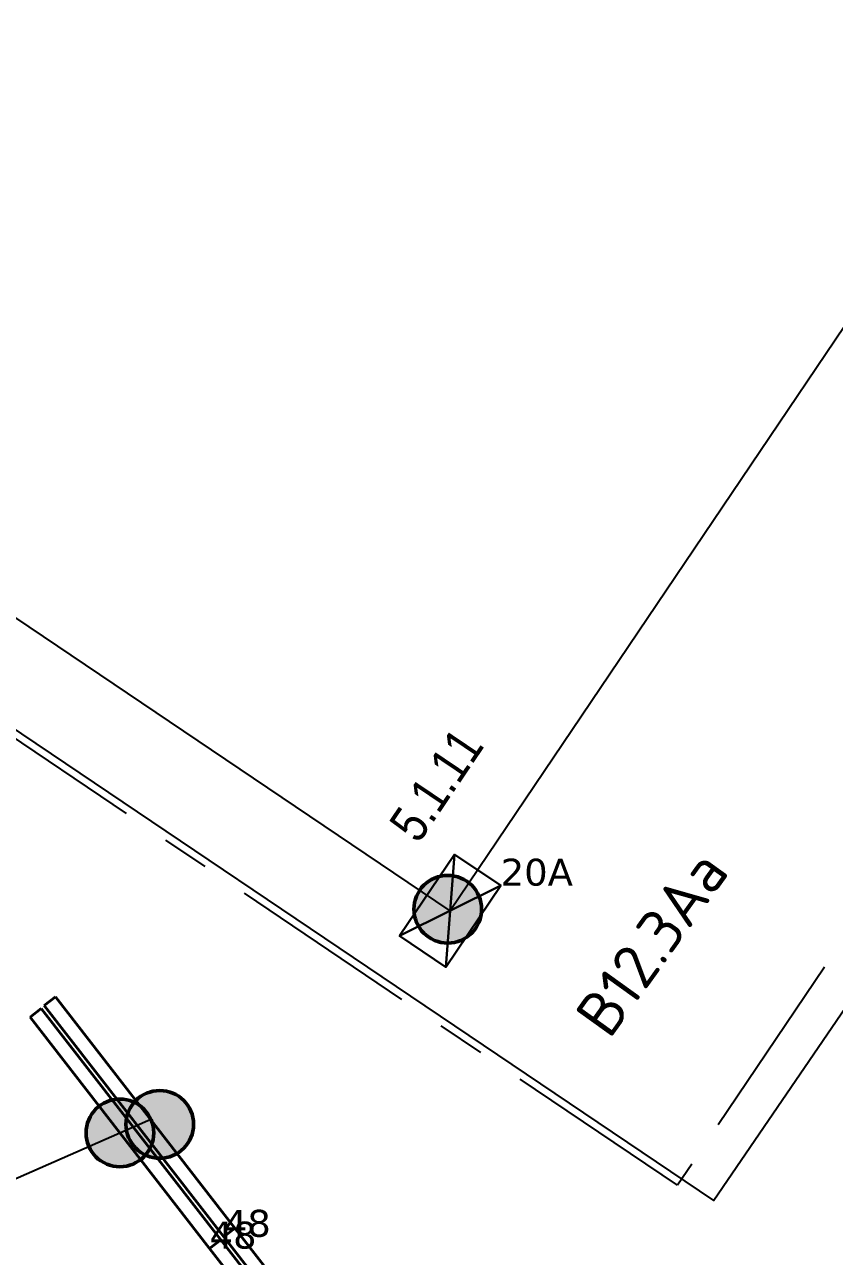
# Model space of a CAD drawing. Header units: millimetres. Extents: x -243740 to 150609, y -473655 to -165121.
# Drawn here: x 44831 to 50245, y -326187 to -317951 of the extents above; entities that cross this region are included whole.
import ezdxf
from ezdxf.enums import TextEntityAlignment as Align

# ---------------------------------------------------------------- set-up
doc = ezdxf.new("R2010")
doc.units = ezdxf.units.MM
doc.linetypes.add('Линия сетки', pattern=[22.225, 12.7, -3.175, 3.175, -3.175])
doc.layers.add('_Гр.ЩД-1C.10.4.I8.7', color=6, linetype='Continuous')
doc.layers.add('_Гр.ЩД-1В.5.3.I4.1', color=6, linetype='Continuous')
for name, color, linetype, lineweight in [('_освещение_dali', 3, 'Continuous', 50), ('DALLI', 6, 'TRAY', 30), ('DLX_FL1_LUM 222', 5, 'Continuous', 40), ('Аварийное_овещение', 1, 'Continuous', 30), ('Светильники аварийные', 1, 'Continuous', 40)]:
    doc.layers.add(name, color=color, linetype=linetype, lineweight=lineweight)
doc.styles.add('ELine', font='txt.shx')
doc.styles.add('ISOCPEUR_1', font='isocpeur.ttf', dxfattribs={"height": 200})
doc.styles.get("Standard").update_dxf_attribs({"font": 'ARIALN.TTF'})
doc.styles.add('TableTextStyle', font='')
doc.styles.get('TableTextStyle').set_extended_font_data('VERDANA.TTF')
doc.linetypes.add('TRAY', pattern='A,12.119257,["_",ELine,S=4.5,R=90,X=0,Y=-1.555839],0.750382,["_",ELine,S=4.5,R=0,X=0,Y=-0.805849],1.314849,["_",ELine,S=4.5,R=0,X=0,Y=-0.805849],2.250029,["_",ELine,S=4.5,R=90,X=0,Y=-1.555839],13.565483', length=30)
doc.linetypes.add('Truba', pattern='A,3e-05,[4,MSH_7,S=1,R=0,X=0,Y=0],-3.022072', length=3.022102)

# ---------------------------------------------------------------- blocks, each defined once
blk = doc.blocks.new('A$C0249faeb')
at = {"layer": 'DALLI', "color": 0, "linetype": 'Линия сетки', "lineweight": -3, "ltscale": 100}
blk.add_lwpolyline([(-77952, -31246), (-93848.7, -54813.7), (-123371.7, -34900.2), (-107475, -11332.5)], close=True, dxfattribs=at)
blk = doc.blocks.new('26494_2_0')
mesh = blk.add_polyface()
corners = [(0.186, 0.3285, -0.215), (0.186, -0.3285), (0.186, -0.3285, -0.215), (0.186, -0.3285), (0.186, 0.3285, -0.215), (0.186, 0.3285), (0.186, -0.3285, -0.215), (-0.186, -0.3285), (-0.186, -0.3285, -0.215), (-0.186, -0.3285), (0.186, -0.3285, -0.215), (0.186, -0.3285), (-0.186, -0.3285, -0.215), (-0.186, 0.3285), (-0.186, 0.3285, -0.215), (-0.186, 0.3285), (-0.186, -0.3285, -0.215), (-0.186, -0.3285), (-0.186, 0.3285, -0.215), (0.186, 0.3285), (0.186, 0.3285, -0.215), (0.186, 0.3285), (-0.186, 0.3285, -0.215), (-0.186, 0.3285), (0.186, 0.3285), (-0.186, -0.3285), (0.186, -0.3285), (-0.186, -0.3285), (0.186, 0.3285), (-0.186, 0.3285), (-0.186, 0.3285, -0.215), (0.186, -0.3285, -0.215), (-0.186, -0.3285, -0.215), (0.186, -0.3285, -0.215), (-0.186, 0.3285, -0.215), (0.186, 0.3285, -0.215)]
mesh.append_faces([[corners[k] for k in face] for face in [(0, 1, 2), (3, 4, 5), (6, 7, 8), (9, 10, 11), (12, 13, 14), (15, 16, 17), (18, 19, 20), (21, 22, 23), (24, 25, 26), (27, 28, 29), (30, 31, 32), (33, 34, 35)]])
blk = doc.blocks.new('dgdg')
at = {"layer": 'Аварийное_овещение', "lineweight": 40, "xscale": 1000, "yscale": 1000, "zscale": 1000, "rotation": 325.9999999999997}
blk.add_blockref('26494_2_0', (282316.2, 73560.8, 3150.6), dxfattribs=at)
at = {"layer": 'Светильники аварийные', "style": 'ISOCPEUR_1'}
blk.add_text('В12.3Аа', height=300, rotation=54.29719, dxfattribs=at).set_placement((283380.9, 72694.2))
blk = doc.blocks.new('A$Caabd1818')
at = {"layer": 'DLX_FL1_LUM 222'}
for points in [[(40993.1, 73012.6, 0), (41067.4, 73070.2, 0)], [(41067.4, 73070.2, 0), (40993.1, 73012.6, 0)], [(41067.4, 73070.2, 0), (40993.1, 73012.6, 0)], [(40993.1, 73012.6, 0), (41067.4, 73070.2, 0)], [(41067.4, 73070.2, 0), (42267.5, 71523.1, 0)], [(42267.5, 71523.1, 0), (41067.4, 73070.2, 0)], [(41067.4, 73070.2, 0), (41067.4, 73070.2, 0)], [(41067.4, 73070.2, 0), (41067.4, 73070.2, 0)], [(42267.5, 71523.1, 0), (41067.4, 73070.2, 0)], [(41067.4, 73070.2, 0), (42267.5, 71523.1, 0)], [(40898, 72933.8, 0), (40972.3, 72991.4, 0)], [(40972.3, 72991.4, 0), (40898, 72933.8, 0)], [(40972.3, 72991.4, 0), (40898, 72933.8, 0)], [(40898, 72933.8, 0), (40972.3, 72991.4, 0)], [(40972.3, 72991.4, 0), (42172.4, 71444.3, 0)], [(42172.4, 71444.3, 0), (40972.3, 72991.4, 0)], [(40972.3, 72991.4, 0), (40972.3, 72991.4, 0)], [(40972.3, 72991.4, 0), (40972.3, 72991.4, 0)], [(42172.4, 71444.3, 0), (40972.3, 72991.4, 0)], [(40972.3, 72991.4, 0), (42172.4, 71444.3, 0)], [(42193.2, 71465.5, 0), (40993.1, 73012.6, 0)], [(40993.1, 73012.6, 0), (40993.1, 73012.6, 0)], [(40993.1, 73012.6, 0), (42193.2, 71465.5, 0)], [(40993.1, 73012.6, 0), (40993.1, 73012.6, 0)], [(40993.1, 73012.6, 0), (42193.2, 71465.5, 0)], [(42193.2, 71465.5, 0), (40993.1, 73012.6, 0)], [(42098.1, 71386.7, 0), (40898, 72933.8, 0)], [(40898, 72933.8, 0), (40898, 72933.8, 0)], [(40898, 72933.8, 0), (42098.1, 71386.7, 0)], [(40898, 72933.8, 0), (40898, 72933.8, 0)], [(40898, 72933.8, 0), (42098.1, 71386.7, 0)], [(42098.1, 71386.7, 0), (40898, 72933.8, 0)], [(42267.5, 71523.1, 0), (42193.2, 71465.5, 0)], [(42193.2, 71465.5, 0), (42267.5, 71523.1, 0)], [(42193.2, 71465.5, 0), (42267.5, 71523.1, 0)], [(42267.5, 71523.1, 0), (42193.2, 71465.5, 0)], [(42193.2, 71465.4, 0), (42267.5, 71523, 0)], [(42267.5, 71523, 0), (42193.2, 71465.4, 0)], [(42267.5, 71523, 0), (42193.2, 71465.4, 0)], [(42193.2, 71465.4, 0), (42267.5, 71523, 0)], [(42267.5, 71523.1, 0), (42267.5, 71523.1, 0)], [(42267.5, 71523.1, 0), (42267.5, 71523.1, 0)], [(42267.5, 71523, 0), (43467.6, 69975.9, 0)], [(43467.6, 69975.9, 0), (42267.5, 71523, 0)], [(42267.5, 71523, 0), (42267.5, 71523, 0)], [(42267.5, 71523, 0), (42267.5, 71523, 0)], [(43467.6, 69975.9, 0), (42267.5, 71523, 0)], [(42267.5, 71523, 0), (43467.6, 69975.9, 0)], [(42172.4, 71444.3, 0), (42098.1, 71386.7, 0)], [(42098.1, 71386.7, 0), (42172.4, 71444.3, 0)], [(42098.1, 71386.7, 0), (42172.4, 71444.3, 0)], [(42172.4, 71444.3, 0), (42098.1, 71386.7, 0)], [(42098.2, 71386.6, 0), (42172.4, 71444.2, 0)], [(42172.4, 71444.2, 0), (42098.2, 71386.6, 0)], [(42172.4, 71444.2, 0), (42098.2, 71386.6, 0)], [(42098.2, 71386.6, 0), (42172.4, 71444.2, 0)], [(42172.4, 71444.3, 0), (42172.4, 71444.3, 0)], [(42172.4, 71444.3, 0), (42172.4, 71444.3, 0)], [(42172.4, 71444.2, 0), (43372.5, 69897.1, 0)], [(43372.5, 69897.1, 0), (42172.4, 71444.2, 0)], [(42172.4, 71444.2, 0), (42172.4, 71444.2, 0)], [(42172.4, 71444.2, 0), (42172.4, 71444.2, 0)], [(43372.5, 69897.1, 0), (42172.4, 71444.2, 0)], [(42172.4, 71444.2, 0), (43372.5, 69897.1, 0)], [(42193.2, 71465.5, 0), (42193.2, 71465.5, 0)], [(42193.2, 71465.5, 0), (42193.2, 71465.5, 0)], [(43393.3, 69918.3, 0), (42193.2, 71465.4, 0)], [(42193.2, 71465.4, 0), (42193.2, 71465.4, 0)], [(42193.2, 71465.4, 0), (43393.3, 69918.3, 0)], [(42193.2, 71465.4, 0), (42193.2, 71465.4, 0)], [(42193.2, 71465.4, 0), (43393.3, 69918.3, 0)], [(43393.3, 69918.3, 0), (42193.2, 71465.4, 0)], [(42098.1, 71386.7, 0), (42098.1, 71386.7, 0)], [(42098.1, 71386.7, 0), (42098.1, 71386.7, 0)], [(43298.3, 69839.5, 0), (42098.2, 71386.6, 0)], [(42098.2, 71386.6, 0), (42098.2, 71386.6, 0)], [(42098.2, 71386.6, 0), (43298.3, 69839.5, 0)], [(42098.2, 71386.6, 0), (42098.2, 71386.6, 0)], [(42098.2, 71386.6, 0), (43298.3, 69839.5, 0)], [(43298.3, 69839.5, 0), (42098.2, 71386.6, 0)]]:
    blk.add_polyline3d(points, dxfattribs=at)
blk = doc.blocks.new('A$Cab2378fa')
at = {"lineweight": 25}
h = blk.add_hatch(color=0, dxfattribs=at)
h.paths.add_polyline_path([(162.3, -156.8, 0.442338), (147.8, 177.8), (0, 0)])
h.paths.add_polyline_path([(-141.6, -170.3), (0, 0), (-163.2, 157.6, 0.430096)])
at = {"lineweight": 25, "true_color": 0xfff5f5}
h = blk.add_hatch(color=7, dxfattribs=at)
h.dxf.hatch_style = 1
h.paths.add_polyline_path([(0, 0), (-141.6, -170.3, 0.174923), (3, -222.4, 0.197808), (162.3, -156.8)])
h.paths.add_polyline_path([(-163.2, 157.6), (0, 0), (147.8, 177.8, 0.175398), (3, 230.2, 0.209014)])
blk.add_circle((3, 3.9), 226.3)

msp = doc.modelspace()

# ---------------------------------------------------------------- linework, layer by layer
at = {"layer": '_Гр.ЩД-1C.10.4.I8.7', "ltscale": 100}
msp.add_lwpolyline([(40103.6, -327716.8), (45467.8, -325361.6), (45675, -325270.6), (46837.2, -326772.3)], dxfattribs=at)
at = {"layer": '_Гр.ЩД-1В.5.3.I4.1', "ltscale": 100}
msp.add_lwpolyline([(110536, -307227.5), (104219.9, -302967.2), (92894, -319736.1), (63624.5, -300232.1), (47676.2, -323876.5), (41394.6, -319639.5), (54986.2, -299489.2), (48493.9, -295110.2), (34902.4, -315260.4), (28255.4, -310777), (41846.9, -290626.7), (35320.9, -286224.9), (21729.4, -306375.1)], dxfattribs=at)
at = {"layer": 'Defpoints', "color": 3, "ltscale": 100}
msp.add_lwpolyline([(20246.3, -306122.8), (36254.4, -282691.9), (65448.1, -302383.3), (49440, -325814.2)], close=True, dxfattribs=at)

# ---------------------------------------------------------------- block references
at = {"layer": '_освещение_dali', "color": 1, "ltscale": 100}
msp.add_blockref('A$Cab2378fa', (47657.3, -323869.6), dxfattribs=at)
at = {"layer": '_освещение_dali', "color": 5, "ltscale": 100}
for p in [(45731.9, -325308.4), (45464.8, -325365.5)]:
    msp.add_blockref('A$Cab2378fa', p, dxfattribs=at)
at = {"layer": 'Defpoints', "color": 3, "ltscale": 100}
msp.add_blockref('A$C0249faeb', (143045.2, -270897.9), dxfattribs=at)
at = {"layer": 'Defpoints', "linetype": 'Truba'}
msp.add_blockref('dgdg', (-234640, -397437.2), dxfattribs=at)
at = {"layer": 'Defpoints', "linetype": 'Truba', "ltscale": 100}
msp.add_blockref('A$Caabd1818', (3969.7, -397521.8), dxfattribs=at)

# ---------------------------------------------------------------- texts
at = {"layer": '_Гр.ЩД-1В.5.3.I4.1', "ltscale": 100}
msp.add_text('5.1.11', height=250, rotation=56, dxfattribs=at).set_placement((47748.9, -323145.3), align=Align.BOTTOM_CENTER)
at = {"layer": '_освещение_dali', "color": 133, "true_color": 0x8bcad4, "style": 'TableTextStyle'}
msp.add_text('20А', height=180, dxfattribs=at).set_placement((48014.1, -323708.1, 3150.6))
at = {"layer": '_освещение_dali', "color": 11, "true_color": 0xff7860, "style": 'TableTextStyle'}
for p in [(46162.9, -326056.3), (46067.8, -326135.1)]:
    msp.add_text('48', height=180, dxfattribs=at).set_placement(p)

doc.saveas('drawing.dxf')
